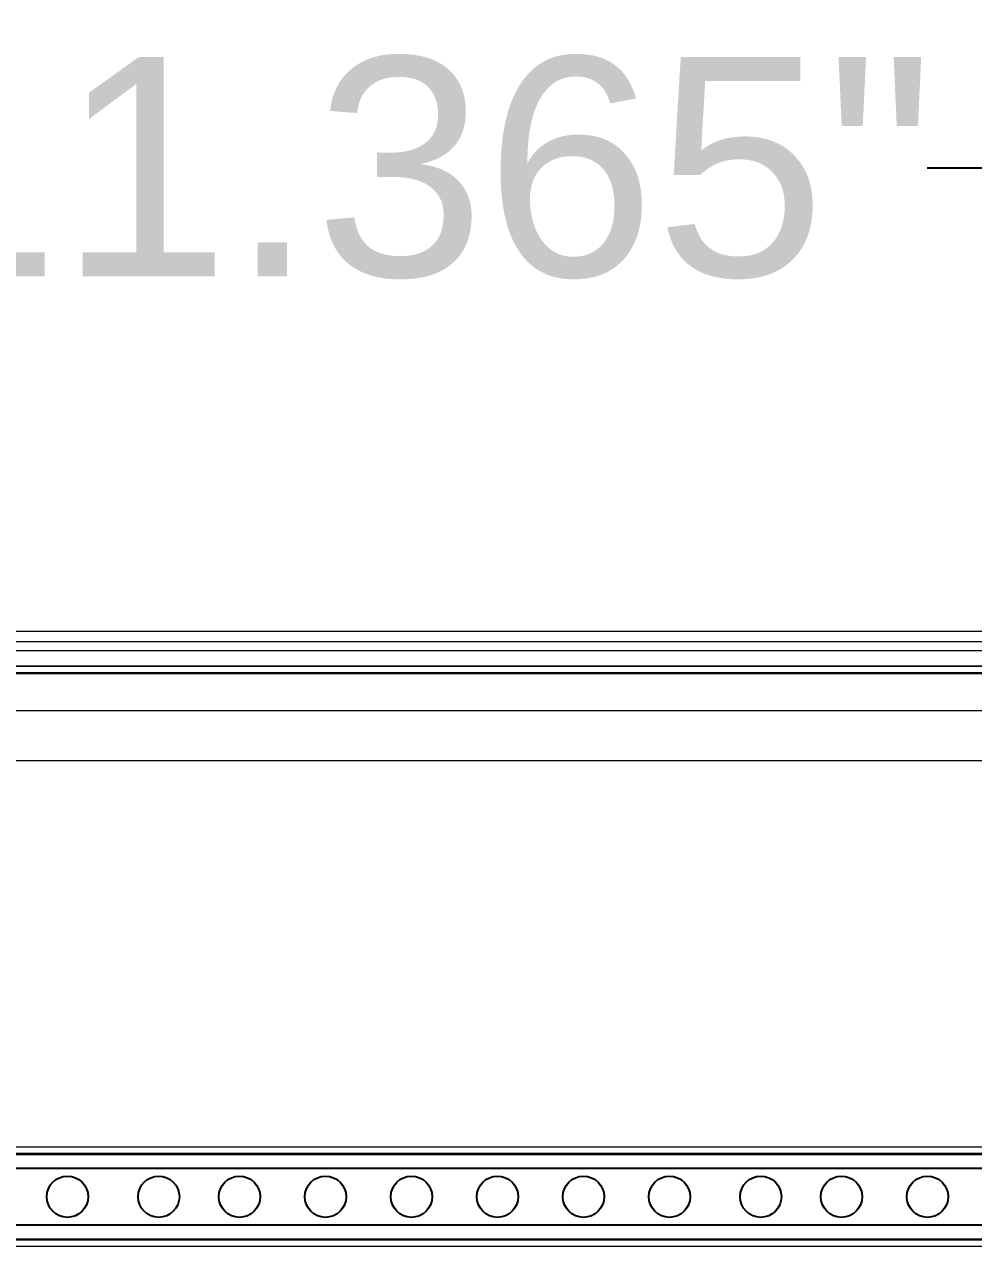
# Model space of a CAD drawing. Header units: inches. Extents: x -19.3 to 60.4, y -8 to 17.2.
# Drawn here: x 20.69 to 33.68, y 0.51 to 17.24 of the extents above; entities that cross this region are included whole.
import ezdxf

# ---------------------------------------------------------------- set-up
doc = ezdxf.new("R2010")
doc.units = ezdxf.units.IN
doc.header["$MEASUREMENT"] = 0
doc.styles.get("Standard").update_dxf_attribs({"font": 'arial.ttf'})
doc.dimstyles.new('Mega 3IN', dxfattribs={"dimtxt": 3, "dimasz": 3, "dimexe": 0.18, "dimexo": 0.0625, "dimgap": 0.09, "dimtad": 0, "dimtih": 1, "dimtoh": 1, "dimdec": 3, "dimzin": 0, "dimdsep": 46, "dimlunit": 3, "dimtxsty": 'Standard', "dimcen": 1, "dimadec": 0, "dimazin": 0, "dimtfac": 1, "dimtdec": 3, "dimtofl": 0, "dimtmove": 0, "dimatfit": 3, "dimfxl": 1, "dimtolj": 1, "dimtzin": 0, "dimarcsym": 0})

# ---------------------------------------------------------------- blocks, each defined once
blk = doc.blocks.new('*D24')
at = {"color": 0, "lineweight": -2, "transparency": 16777216}
for p, q in [((0.044, 7.692), (0.044, 15.45)), ((47.409, 7.692), (47.409, 15.45)), ((3.044, 15.27), (14.406, 15.27)), ((44.409, 15.27), (33.046, 15.27))]:
    blk.add_line(p, q, dxfattribs=at)
at = {"color": 0, "transparency": 16777216}
for points in [[(3.044, 15.77), (3.044, 14.77), (0.044, 15.27)], [(44.409, 15.77), (44.409, 14.77), (47.409, 15.27)]]:
    blk.add_solid(points, dxfattribs=at)
at = {"layer": 'Defpoints', "color": 0, "transparency": 16777216}
for p in [(47.409, 15.27), (0.044, 7.629), (47.409, 7.629)]:
    blk.add_point(p, dxfattribs=at)
at = {"color": 0, "transparency": 16777216, "insert": (23.726, 15.27), "char_height": 3, "attachment_point": 5}
blk.add_mtext('\\A1;3\'-11.365"', dxfattribs=at)

msp = doc.modelspace()

# ---------------------------------------------------------------- linework, layer by layer
at = {"color": 7, "linetype": 'Continuous', "lineweight": 15}
for p, q in [((44.5044, 8.9279), (0.4549, 8.9279)), ((44.5044, 8.7869), (0.4549, 8.7869)), ((44.5044, 8.4467), (7.357, 8.4467)), ((7.357, 8.3609), (44.5044, 8.3609)), ((7.357, 7.1633), (44.5044, 7.1633)), ((0.4549, 1.8712), (44.7009, 1.8712)), ((44.7009, 1.7738), (0.4549, 1.7738)), ((0.4549, 1.7737), (44.7009, 1.7737)), ((0.4549, 0.6043), (44.7009, 0.6043)), ((0.4549, 0.6042), (44.7009, 0.6042)), ((44.7009, 0.5068), (0.4549, 0.5068))]:
    msp.add_line(p, q, dxfattribs=at)
at = {"color": 8, "linetype": 'Continuous', "lineweight": 15}
for p, q in [((44.5044, 8.7864), (0.4549, 8.7864)), ((44.5044, 8.6619), (0.4549, 8.6619)), ((7.357, 8.4584), (44.5044, 8.4584)), ((7.357, 8.3648), (44.5044, 8.3648)), ((7.357, 8.3531), (44.5044, 8.3531)), ((7.357, 7.8455), (44.5044, 7.8455)), ((0.4549, 1.7842), (44.7009, 1.7842)), ((0.4549, 1.7676), (44.7009, 1.7676)), ((0.4549, 0.6104), (44.7009, 0.6104)), ((44.7009, 0.5938), (0.4549, 0.5938))]:
    msp.add_line(p, q, dxfattribs=at)
for p, q in [((0.4549, 1.5789), (44.7009, 1.5789)), ((44.7009, 0.7992), (0.4549, 0.7992))]:
    msp.add_line(p, q)
for centre in [(21.2761, 1.1891), (22.5256, 1.1891), (23.6308, 1.1891), (24.8081, 1.1891), (25.9854, 1.1891), (25.9854, 1.1891), (27.1627, 1.1891), (28.34, 1.1891), (29.5173, 1.1891), (30.7667, 1.1891), (31.8719, 1.1891), (33.0492, 1.1891)]:
    msp.add_circle(centre, 0.2826)

# ---------------------------------------------------------------- dimensions: what is measured, and where the dimension line sits
dim = msp.add_linear_dim(base=(47.4086, 15.2699), p1=(0.0438, 7.6292), p2=(47.4086, 7.6292), dimstyle='Mega 3IN')
dim.commit()
dim.dimension.update_dxf_attribs({"geometry": '*D24', "text_midpoint": (23.7262, 15.2699)})

doc.saveas('drawing.dxf')
